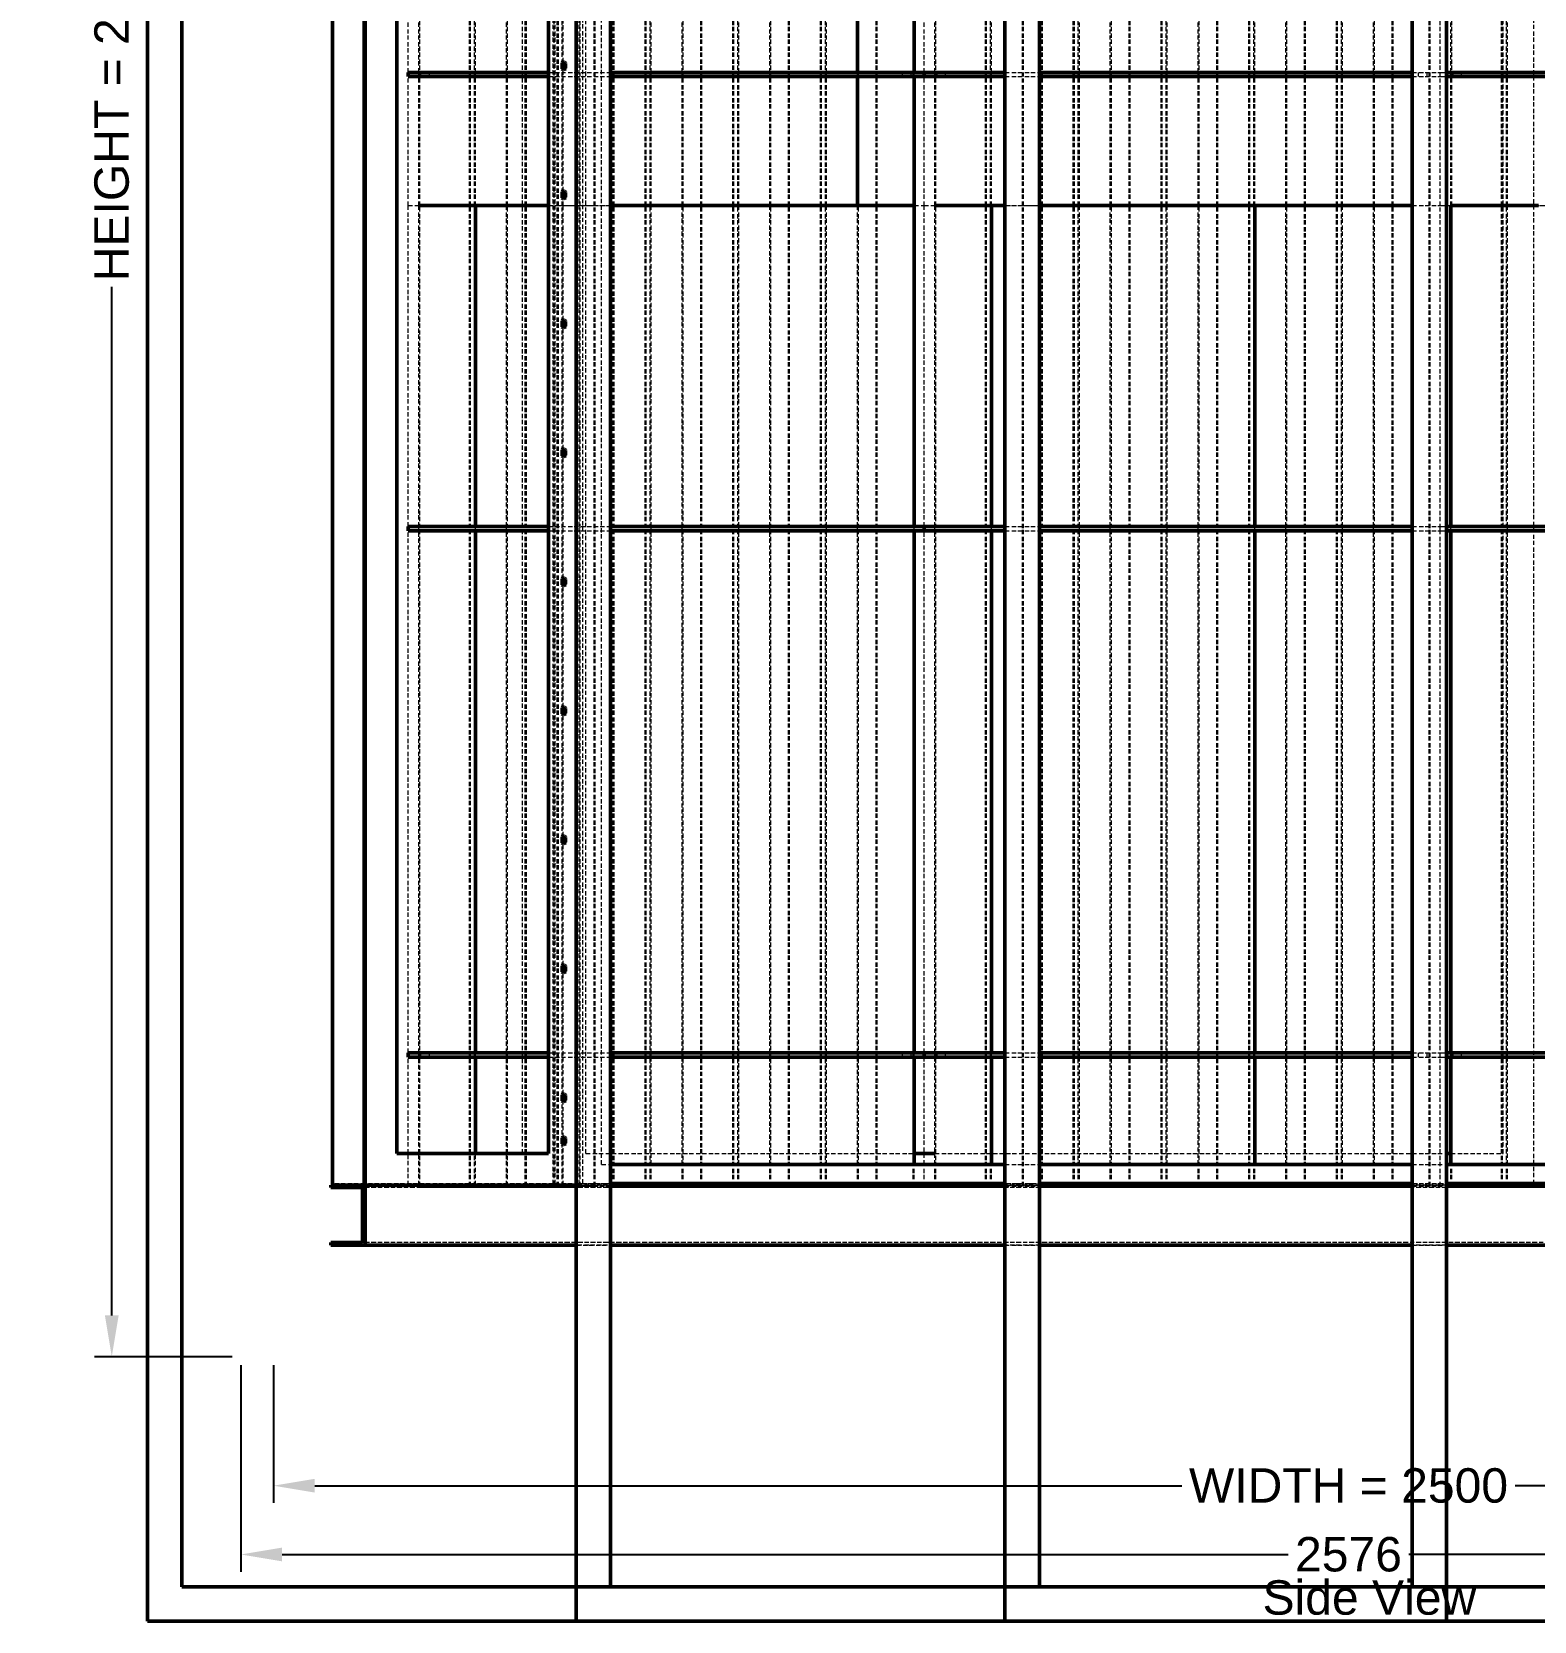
# Model space of a CAD drawing. Header units: millimetres. Extents: x 909 to 14018, y 345 to 10097.
# Drawn here: x 909 to 2656, y 6581 to 8430 of the extents above; entities that cross this region are included whole.
import ezdxf

# ---------------------------------------------------------------- set-up
doc = ezdxf.new("R2010")
doc.units = ezdxf.units.MM
doc.linetypes.add('Hidden', pattern=[15, 5, -3, 5, -2])
for name, color, linetype, lineweight in [('Default', 7, 'Continuous', 50), ('Edges', 7, 'Hidden', 15), ('HiddenEdges', 2, 'Hidden', 15), ('HiddenSilhouettes', 2, 'Hidden', 15), ('HiddenWires', 7, 'Hidden', 15), ('Silhouettes', 7, 'Continuous', 50), ('Wires', 7, 'Hidden', 15)]:
    doc.layers.add(name, color=color, linetype=linetype, lineweight=lineweight)
doc.layers.add('Dimension', color=7, linetype='Continuous', lineweight=50, true_color=0x6495ed)
doc.styles.add('Default', font='arial.ttf')
doc.dimstyles.get("Standard").update_dxf_attribs({"dimtxt": 0.18, "dimasz": 0.18, "dimexe": 0.18, "dimexo": 0.0625, "dimgap": 0.09, "dimtad": 0, "dimtih": 1, "dimtoh": 1, "dimdec": 4, "dimzin": 0, "dimdsep": 46, "dimtxsty": 'Standard', "dimcen": 0.09, "dimadec": 0, "dimazin": 0, "dimtfac": 1, "dimtdec": 4, "dimtofl": 0, "dimtmove": 0, "dimatfit": 3, "dimfxl": 1, "dimtolj": 1, "dimtzin": 0, "dimarcsym": 0})

# ---------------------------------------------------------------- blocks, each defined once
blk = doc.blocks.new('Left')
at = {"layer": 'Edges'}
for points in [[(-1081, 43.4, 0), (-1081, 650.4, 0)], [(-1015, 43.4, 0), (-1015, 650.4, 0)], [(-979, 43.4, 0), (-979, 650.4, 0)], [(-811, 43.4, 0), (-811, 650.4, 0)], [(-775, 43.4, 0), (-775, 650.4, 0)], [(-709, 43.4, 0), (-709, 650.4, 0)], [(-673, 43.4, 0), (-673, 650.4, 0)], [(-607, 43.4, 0), (-607, 650.4, 0)], [(-481, 43.4, 0), (-481, 650.4, 0)], [(-415, 43.4, 0), (-415, 650.4, 0)], [(-313, 43.4, 0), (-313, 650.4, 0)], [(-277, 43.4, 0), (-277, 650.4, 0)], [(-211, 43.4, 0), (-211, 650.4, 0)], [(-175, 43.4, 0), (-175, 650.4, 0)], [(-109, 43.4, 0), (-109, 650.4, 0)], [(-73, 43.4, 0), (-73, 650.4, 0)], [(-7, 43.4, 0), (-7, 650.4, 0)], [(29, 43.4, 0), (29, 650.4, 0)], [(119, 43.4, 0), (119, 650.4, 0)], [(185, 43.4, 0), (185, 650.4, 0)], [(-1081, -111.6, 0), (-1081, 38.4, 0)], [(-1015, -111.6, 0), (-1015, 38.4, 0)], [(-979, -111.6, 0), (-979, 38.4, 0)], [(-913, 46.5, 0), (-913, 55.3, 0)], [(-811, -111.6, 0), (-811, 38.4, 0)], [(-775, -111.6, 0), (-775, 38.4, 0)], [(-709, -111.6, 0), (-709, 38.4, 0)], [(-673, -111.6, 0), (-673, 38.4, 0)], [(-607, -111.6, 0), (-607, 38.4, 0)], [(-481, -111.6, 0), (-481, 38.4, 0)], [(-415, -111.6, 0), (-415, 38.4, 0)], [(-313, -111.6, 0), (-313, 38.4, 0)], [(-277, -111.6, 0), (-277, 38.4, 0)], [(-211, -111.6, 0), (-211, 38.4, 0)], [(-175, -111.6, 0), (-175, 38.4, 0)], [(-109, -111.6, 0), (-109, 38.4, 0)], [(-73, -111.6, 0), (-73, 38.4, 0)], [(-7, -111.6, 0), (-7, 38.4, 0)], [(29, -111.6, 0), (29, 38.4, 0)], [(119, -111.6, 0), (119, 38.4, 0)], [(185, -111.6, 0), (185, 38.4, 0)], [(-913, -103.5, 0), (-913, -94.7, 0)], [(-1081, -484.6, 0), (-1081, -111.6, 0)], [(-979, -484.6, 0), (-979, -111.6, 0)], [(-811, -484.6, 0), (-811, -111.6, 0)], [(-775, -484.6, 0), (-775, -111.6, 0)], [(-709, -484.6, 0), (-709, -111.6, 0)], [(-673, -484.6, 0), (-673, -111.6, 0)], [(-607, -484.6, 0), (-607, -111.6, 0)], [(-571, -484.6, 0), (-571, -111.6, 0)], [(-481, -484.6, 0), (-481, -111.6, 0)], [(-313, -484.6, 0), (-313, -111.6, 0)], [(-277, -484.6, 0), (-277, -111.6, 0)], [(-211, -484.6, 0), (-211, -111.6, 0)], [(-175, -484.6, 0), (-175, -111.6, 0)], [(-73, -484.6, 0), (-73, -111.6, 0)], [(-7, -484.6, 0), (-7, -111.6, 0)], [(29, -484.6, 0), (29, -111.6, 0)], [(185, -484.6, 0), (185, -111.6, 0)], [(-1081, -1096.6, 0), (-1081, -489.6, 0)], [(-979, -1096.6, 0), (-979, -489.6, 0)], [(-811, -1096.6, 0), (-811, -489.6, 0)], [(-775, -1096.6, 0), (-775, -489.6, 0)], [(-709, -1096.6, 0), (-709, -489.6, 0)], [(-673, -1096.6, 0), (-673, -489.6, 0)], [(-607, -1096.6, 0), (-607, -489.6, 0)], [(-571, -1096.6, 0), (-571, -489.6, 0)], [(-481, -1096.6, 0), (-481, -489.6, 0)], [(-313, -1096.6, 0), (-313, -489.6, 0)], [(-277, -1096.6, 0), (-277, -489.6, 0)], [(-211, -1096.6, 0), (-211, -489.6, 0)], [(-175, -1096.6, 0), (-175, -489.6, 0)], [(-73, -1096.6, 0), (-73, -489.6, 0)], [(-7, -1096.6, 0), (-7, -489.6, 0)], [(29, -1096.6, 0), (29, -489.6, 0)], [(185, -1096.6, 0), (185, -489.6, 0)], [(-1081, -1213.6, 0), (-1081, -1101.6, 0)], [(-979, -1213.6, 0), (-979, -1101.6, 0)], [(-811, -1226.6, 0), (-811, -1101.6, 0)], [(-775, -1226.6, 0), (-775, -1101.6, 0)], [(-709, -1226.6, 0), (-709, -1101.6, 0)], [(-673, -1226.6, 0), (-673, -1101.6, 0)], [(-607, -1226.6, 0), (-607, -1101.6, 0)], [(-571, -1226.6, 0), (-571, -1101.6, 0)], [(-481, -1226.6, 0), (-481, -1101.6, 0)], [(-313, -1226.6, 0), (-313, -1101.6, 0)], [(-277, -1226.6, 0), (-277, -1101.6, 0)], [(-211, -1226.6, 0), (-211, -1101.6, 0)], [(-175, -1226.6, 0), (-175, -1101.6, 0)], [(-73, -1226.6, 0), (-73, -1101.6, 0)], [(-7, -1226.6, 0), (-7, -1101.6, 0)], [(29, -1226.6, 0), (29, -1101.6, 0)], [(185, -1226.6, 0), (185, -1101.6, 0)], [(-1081, -1251.6, 0), (-1081, -1250.4, 0)], [(-979, -1251.6, 0), (-979, -1250.4, 0)]]:
    blk.add_polyline3d(points, dxfattribs=at)
at = {"layer": 'HiddenEdges'}
for points in [[(-1180.3, -1249.2, 0), (-1180.3, 1138.4, 0)], [(-1142.3, -1249.2, 0), (-1142.3, 1138.4, 0)], [(-924.7, -1249.2, 0), (-924.7, 1138.4, 0)], [(-922.3, -1249.2, 0), (-922.3, 1138.4, 0)], [(215.3, -1249.2, 0), (215.3, 1138.4, 0)], [(-1022, -111.6, 0), (-1022, 1028.4, 0)], [(-1020.8, -111.6, 0), (-1020.8, 1028.4, 0)], [(-957.2, -111.6, 0), (-957.2, 1028.4, 0)], [(-956, -111.6, 0), (-956, 1028.4, 0)], [(-920, -111.6, 0), (-920, 1028.4, 0)], [(-918.8, -111.6, 0), (-918.8, 1028.4, 0)], [(-877, -111.6, 0), (-877, 1028.4, 0)], [(-855.2, -111.6, 0), (-855.2, 1028.4, 0)], [(-854, -111.6, 0), (-854, 1028.4, 0)], [(-818, -111.6, 0), (-818, 1028.4, 0)], [(-753.2, -111.6, 0), (-753.2, 1028.4, 0)], [(-752, -111.6, 0), (-752, 1028.4, 0)], [(-716, -111.6, 0), (-716, 1028.4, 0)], [(-714.8, -111.6, 0), (-714.8, 1028.4, 0)], [(-651.2, -111.6, 0), (-651.2, 1028.4, 0)], [(-608.2, -111.6, 0), (-608.2, 1028.4, 0)], [(-549.2, -111.6, 0), (-549.2, 1028.4, 0)], [(-548, -111.6, 0), (-548, 1028.4, 0)], [(-422, -111.6, 0), (-422, 1028.4, 0)], [(-420.8, -111.6, 0), (-420.8, 1028.4, 0)], [(-416.2, -111.6, 0), (-416.2, 1028.4, 0)], [(-357.2, -111.6, 0), (-357.2, 1028.4, 0)], [(-356, -111.6, 0), (-356, 1028.4, 0)], [(-320, -111.6, 0), (-320, 1028.4, 0)], [(-318.8, -111.6, 0), (-318.8, 1028.4, 0)], [(-314.2, -111.6, 0), (-314.2, 1028.4, 0)], [(-275.8, -111.6, 0), (-275.8, 1028.4, 0)], [(-255.2, -111.6, 0), (-255.2, 1028.4, 0)], [(-218, -111.6, 0), (-218, 1028.4, 0)], [(-153.2, -111.6, 0), (-153.2, 1028.4, 0)], [(-152, -111.6, 0), (-152, 1028.4, 0)], [(-116, -111.6, 0), (-116, 1028.4, 0)], [(-114.8, -111.6, 0), (-114.8, 1028.4, 0)], [(-71.8, -111.6, 0), (-71.8, 1028.4, 0)], [(-51.2, -111.6, 0), (-51.2, 1028.4, 0)], [(-14, -111.6, 0), (-14, 1028.4, 0)], [(-12.8, -111.6, 0), (-12.8, 1028.4, 0)], [(50.8, -111.6, 0), (50.8, 1028.4, 0)], [(52, -111.6, 0), (52, 1028.4, 0)], [(95, -111.6, 0), (95, 1028.4, 0)], [(178, -111.6, 0), (178, 1028.4, 0)], [(179.2, -111.6, 0), (179.2, 1028.4, 0)], [(-1142.3, -1249.2, 0), (-1142.3, 748.4, 0)], [(-894.7, -1249.2, 0), (-894.7, 748.4, 0)], [(-913, 55.3, 0), (-913, 196.5, 0)], [(-1081, 38.4, 0), (-1081, 43.4, 0)], [(-1015, 38.4, 0), (-1015, 43.4, 0)], [(-979, 38.4, 0), (-979, 43.4, 0)], [(-913, -94.7, 0), (-913, 46.5, 0)], [(-811, 38.4, 0), (-811, 43.4, 0)], [(-775, 38.4, 0), (-775, 43.4, 0)], [(-709, 38.4, 0), (-709, 43.4, 0)], [(-673, 38.4, 0), (-673, 43.4, 0)], [(-607, 38.4, 0), (-607, 43.4, 0)], [(-481, 38.4, 0), (-481, 43.4, 0)], [(-415, 38.4, 0), (-415, 43.4, 0)], [(-313, 38.4, 0), (-313, 43.4, 0)], [(-277, 38.4, 0), (-277, 43.4, 0)], [(-211, 38.4, 0), (-211, 43.4, 0)], [(-175, 38.4, 0), (-175, 43.4, 0)], [(-109, 38.4, 0), (-109, 43.4, 0)], [(-73, 38.4, 0), (-73, 43.4, 0)], [(-7, 38.4, 0), (-7, 43.4, 0)], [(29, 38.4, 0), (29, 43.4, 0)], [(119, 38.4, 0), (119, 43.4, 0)], [(185, 38.4, 0), (185, 43.4, 0)], [(-913, -111.6, 0), (-913, -103.5, 0)], [(-1022, -1251.6, 0), (-1022, -111.6, 0)], [(-1020.8, -1251.6, 0), (-1020.8, -111.6, 0)], [(-977.8, -1251.6, 0), (-977.8, -111.6, 0)], [(-956, -1251.6, 0), (-956, -111.6, 0)], [(-918.8, -1251.6, 0), (-918.8, -111.6, 0)], [(-877, -1251.6, 0), (-877, -111.6, 0)], [(-875.8, -1251.6, 0), (-875.8, -111.6, 0)], [(-855.2, -1251.6, 0), (-855.2, -111.6, 0)], [(-854, -1251.6, 0), (-854, -111.6, 0)], [(-816.8, -1251.6, 0), (-816.8, -111.6, 0)], [(-812.2, -1251.6, 0), (-812.2, -111.6, 0)], [(-752, -1251.6, 0), (-752, -111.6, 0)], [(-714.8, -1251.6, 0), (-714.8, -111.6, 0)], [(-671.8, -1251.6, 0), (-671.8, -111.6, 0)], [(-651.2, -1251.6, 0), (-651.2, -111.6, 0)], [(-614, -1251.6, 0), (-614, -111.6, 0)], [(-608.2, -1251.6, 0), (-608.2, -111.6, 0)], [(-549.2, -1251.6, 0), (-549.2, -111.6, 0)], [(-548, -1251.6, 0), (-548, -111.6, 0)], [(-422, -1251.6, 0), (-422, -111.6, 0)], [(-420.8, -1251.6, 0), (-420.8, -111.6, 0)], [(-416.2, -1251.6, 0), (-416.2, -111.6, 0)], [(-377.8, -1251.6, 0), (-377.8, -111.6, 0)], [(-357.2, -1251.6, 0), (-357.2, -111.6, 0)], [(-356, -1251.6, 0), (-356, -111.6, 0)], [(-320, -1251.6, 0), (-320, -111.6, 0)], [(-318.8, -1251.6, 0), (-318.8, -111.6, 0)], [(-255.2, -1251.6, 0), (-255.2, -111.6, 0)], [(-218, -1251.6, 0), (-218, -111.6, 0)], [(-152, -1251.6, 0), (-152, -111.6, 0)], [(-114.8, -1251.6, 0), (-114.8, -111.6, 0)], [(-51.2, -1251.6, 0), (-51.2, -111.6, 0)], [(-50, -1251.6, 0), (-50, -111.6, 0)], [(52, -1251.6, 0), (52, -111.6, 0)], [(95, -1251.6, 0), (95, -111.6, 0)], [(178, -1251.6, 0), (178, -111.6, 0)], [(179.2, -1251.6, 0), (179.2, -111.6, 0)], [(183.8, -1251.6, 0), (183.8, -111.6, 0)], [(-1081, -489.6, 0), (-1081, -484.6, 0)], [(-979, -489.6, 0), (-979, -484.6, 0)], [(-811, -489.6, 0), (-811, -484.6, 0)], [(-775, -489.6, 0), (-775, -484.6, 0)], [(-709, -489.6, 0), (-709, -484.6, 0)], [(-673, -489.6, 0), (-673, -484.6, 0)], [(-607, -489.6, 0), (-607, -484.6, 0)], [(-571, -489.6, 0), (-571, -484.6, 0)], [(-481, -489.6, 0), (-481, -484.6, 0)], [(-313, -489.6, 0), (-313, -484.6, 0)], [(-277, -489.6, 0), (-277, -484.6, 0)], [(-211, -489.6, 0), (-211, -484.6, 0)], [(-175, -489.6, 0), (-175, -484.6, 0)], [(-73, -489.6, 0), (-73, -484.6, 0)], [(-7, -489.6, 0), (-7, -484.6, 0)], [(29, -489.6, 0), (29, -484.6, 0)], [(185, -489.6, 0), (185, -484.6, 0)], [(-1081, -1101.6, 0), (-1081, -1096.6, 0)], [(-979, -1101.6, 0), (-979, -1096.6, 0)], [(-811, -1101.6, 0), (-811, -1096.6, 0)], [(-775, -1101.6, 0), (-775, -1096.6, 0)], [(-709, -1101.6, 0), (-709, -1096.6, 0)], [(-673, -1101.6, 0), (-673, -1096.6, 0)], [(-607, -1101.6, 0), (-607, -1096.6, 0)], [(-571, -1101.6, 0), (-571, -1096.6, 0)], [(-481, -1101.6, 0), (-481, -1096.6, 0)], [(-313, -1101.6, 0), (-313, -1096.6, 0)], [(-277, -1101.6, 0), (-277, -1096.6, 0)], [(-211, -1101.6, 0), (-211, -1096.6, 0)], [(-175, -1101.6, 0), (-175, -1096.6, 0)], [(-73, -1101.6, 0), (-73, -1096.6, 0)], [(-7, -1101.6, 0), (-7, -1096.6, 0)], [(29, -1101.6, 0), (29, -1096.6, 0)], [(185, -1101.6, 0), (185, -1096.6, 0)], [(-1081, -1250.4, 0), (-1081, -1213.6, 0)], [(-979, -1250.4, 0), (-979, -1213.6, 0)], [(-1180.3, -1235.4, 0), (-1181.5, -1235.4, 0)], [(-811, -1251.6, 0), (-811, -1226.6, 0)], [(-775, -1251.6, 0), (-775, -1226.6, 0)], [(-709, -1251.6, 0), (-709, -1226.6, 0)], [(-673, -1251.6, 0), (-673, -1226.6, 0)], [(-607, -1251.6, 0), (-607, -1226.6, 0)], [(-571, -1251.6, 0), (-571, -1226.6, 0)], [(-481, -1251.6, 0), (-481, -1226.6, 0)], [(-313, -1251.6, 0), (-313, -1226.6, 0)], [(-277, -1251.6, 0), (-277, -1226.6, 0)], [(-211, -1251.6, 0), (-211, -1226.6, 0)], [(-175, -1251.6, 0), (-175, -1226.6, 0)], [(-73, -1251.6, 0), (-73, -1226.6, 0)], [(-7, -1251.6, 0), (-7, -1226.6, 0)], [(29, -1251.6, 0), (29, -1226.6, 0)], [(185, -1251.6, 0), (185, -1226.6, 0)], [(1396.5, -1250.4, 0), (-1183.5, -1250.4, 0)], [(1396.5, -1253.4, 0), (-1183.5, -1253.4, 0)], [(-1143.5, -1249.2, 0), (-1180.3, -1249.2, 0)], [(1359.5, -1253.4, 0), (-1146.5, -1253.4, 0)], [(-894.7, -1249.2, 0), (-1142.3, -1249.2, 0)], [(215.3, -1249.2, 0), (-922.3, -1249.2, 0)], [(1396.5, -1317.4, 0), (-1183.5, -1317.4, 0)], [(1396.5, -1320.4, 0), (-1183.5, -1320.4, 0)], [(1359.5, -1317.4, 0), (-1146.5, -1317.4, 0)]]:
    blk.add_polyline3d(points, dxfattribs=at)
at = {"layer": 'HiddenSilhouettes'}
for points in [[(-886.7, -1213.6, 0), (-886.7, 1102.8, 0)], [(-1079.8, -111.6, 0), (-1079.8, 1028.4, 0)], [(-1016.2, -111.6, 0), (-1016.2, 1028.4, 0)], [(-977.8, -111.6, 0), (-977.8, 1028.4, 0)], [(-960.3, -1213.6, 0), (-960.3, 1028.4, 0)], [(-923.5, -1250.4, 0), (-923.5, 1028.4, 0)], [(-914.2, -111.6, 0), (-914.2, 1028.4, 0)], [(-875.8, -111.6, 0), (-875.8, 1028.4, 0)], [(-816.8, -111.6, 0), (-816.8, 1028.4, 0)], [(-812.2, -111.6, 0), (-812.2, 1028.4, 0)], [(-773.8, -111.6, 0), (-773.8, 1028.4, 0)], [(-710.2, -111.6, 0), (-710.2, 1028.4, 0)], [(-671.8, -111.6, 0), (-671.8, 1028.4, 0)], [(-650, -111.6, 0), (-650, 1028.4, 0)], [(-614, -111.6, 0), (-614, 1028.4, 0)], [(-612.8, -111.6, 0), (-612.8, 1028.4, 0)], [(-569.8, -111.6, 0), (-569.8, 1028.4, 0)], [(-506.2, -111.6, 0), (-506.2, 1028.4, 0)], [(-479.8, -111.6, 0), (-479.8, 1028.4, 0)], [(-379, -111.6, 0), (-379, 1028.4, 0)], [(-377.8, -111.6, 0), (-377.8, 1028.4, 0)], [(-254, -111.6, 0), (-254, 1028.4, 0)], [(-216.8, -111.6, 0), (-216.8, 1028.4, 0)], [(-212.2, -111.6, 0), (-212.2, 1028.4, 0)], [(-173.8, -111.6, 0), (-173.8, 1028.4, 0)], [(-110.2, -111.6, 0), (-110.2, 1028.4, 0)], [(-50, -111.6, 0), (-50, 1028.4, 0)], [(-8.2, -111.6, 0), (-8.2, 1028.4, 0)], [(30.2, -111.6, 0), (30.2, 1028.4, 0)], [(93.8, -111.6, 0), (93.8, 1028.4, 0)], [(120.2, -111.6, 0), (120.2, 1028.4, 0)], [(179.7, -1213.6, 0), (179.7, 1028.4, 0)], [(183.8, -111.6, 0), (183.8, 1028.4, 0)], [(-893.5, -1251.6, 0), (-893.5, 748.4, 0)], [(-890.5, -1248.6, 0), (-890.5, 745.4, 0)], [(-868.5, -1226.6, 0), (-868.5, 723.4, 0)], [(-1078.5, 38.4, 0), (-1078.5, 43.4, 0)], [(-1068.5, 38.4, 0), (-1068.5, 43.4, 0)], [(-930.3, 43.4, 0), (-858, 43.4, 0)], [(-930.3, 38.4, 0), (-858, 38.4, 0)], [(-571, 38.4, 0), (-571, 43.4, 0)], [(-518.5, 38.4, 0), (-518.5, 43.4, 0)], [(-508.5, 38.4, 0), (-508.5, 43.4, 0)], [(-505, 38.4, 0), (-505, 43.4, 0)], [(-478.5, 38.4, 0), (-478.5, 43.4, 0)], [(-468.5, 38.4, 0), (-468.5, 43.4, 0)], [(-399.5, 43.4, 0), (-359.5, 43.4, 0)], [(-399.5, 38.4, 0), (-359.5, 38.4, 0)], [(74, 43.4, 0), (106.5, 43.4, 0)], [(74, 38.4, 0), (106.5, 38.4, 0)], [(81.5, 38.4, 0), (81.5, 43.4, 0)], [(91.5, 38.4, 0), (91.5, 43.4, 0)], [(106.5, 43.4, 0), (114, 43.4, 0)], [(106.5, 38.4, 0), (106.5, 43.4, 0)], [(106.5, 38.4, 0), (114, 38.4, 0)], [(121.5, 38.4, 0), (121.5, 43.4, 0)], [(131.5, 38.4, 0), (131.5, 43.4, 0)], [(-1079.8, -1251.6, 0), (-1079.8, -111.6, 0)], [(-1022, -111.6, 0), (-960.1, -111.6, 0)], [(-1020.8, -111.6, 0), (-1015, -111.6, 0)], [(-1016.2, -1251.6, 0), (-1016.2, -111.6, 0)], [(-979, -111.6, 0), (-960.1, -111.6, 0)], [(-957.2, -1251.6, 0), (-957.2, -111.6, 0)], [(-930.3, -111.6, 0), (-913, -111.6, 0)], [(-920, -1251.6, 0), (-920, -111.6, 0)], [(-920, -111.6, 0), (-872.8, -111.6, 0)], [(-918.8, -111.6, 0), (-872.8, -111.6, 0)], [(-914.2, -1251.6, 0), (-914.2, -111.6, 0)], [(-913, -244.7, 0), (-913, -111.6, 0)], [(-877, -111.6, 0), (-858, -111.6, 0)], [(-818, -1251.6, 0), (-818, -111.6, 0)], [(-818, -111.6, 0), (-752, -111.6, 0)], [(-816.8, -111.6, 0), (-811, -111.6, 0)], [(-775, -111.6, 0), (-753.2, -111.6, 0)], [(-773.8, -1251.6, 0), (-773.8, -111.6, 0)], [(-753.2, -1251.6, 0), (-753.2, -111.6, 0)], [(-716, -1251.6, 0), (-716, -111.6, 0)], [(-716, -111.6, 0), (-650, -111.6, 0)], [(-714.8, -111.6, 0), (-709, -111.6, 0)], [(-710.2, -1251.6, 0), (-710.2, -111.6, 0)], [(-673, -111.6, 0), (-651.2, -111.6, 0)], [(-650, -1251.6, 0), (-650, -111.6, 0)], [(-612.8, -1251.6, 0), (-612.8, -111.6, 0)], [(-611, -111.6, 0), (-607, -111.6, 0)], [(-611, -111.6, 0), (-548, -111.6, 0)], [(-571, -111.6, 0), (-549.2, -111.6, 0)], [(-569.8, -1251.6, 0), (-569.8, -111.6, 0)], [(-506.2, -1251.6, 0), (-506.2, -111.6, 0)], [(-479.8, -1251.6, 0), (-479.8, -111.6, 0)], [(-422, -111.6, 0), (-356, -111.6, 0)], [(-420.8, -111.6, 0), (-415, -111.6, 0)], [(-399.5, -111.6, 0), (-357.2, -111.6, 0)], [(-379, -1251.6, 0), (-379, -111.6, 0)], [(-379, -111.6, 0), (-359.5, -111.6, 0)], [(-320, -111.6, 0), (-261.8, -111.6, 0)], [(-318.8, -111.6, 0), (-313, -111.6, 0)], [(-314.2, -1251.6, 0), (-314.2, -111.6, 0)], [(-277, -111.6, 0), (-261.8, -111.6, 0)], [(-275.8, -1251.6, 0), (-275.8, -111.6, 0)], [(-254, -1251.6, 0), (-254, -111.6, 0)], [(-218, -111.6, 0), (-174.6, -111.6, 0)], [(-216.8, -1251.6, 0), (-216.8, -111.6, 0)], [(-216.8, -111.6, 0), (-211, -111.6, 0)], [(-212.2, -1251.6, 0), (-212.2, -111.6, 0)], [(-175, -111.6, 0), (-174.6, -111.6, 0)], [(-173.8, -1251.6, 0), (-173.8, -111.6, 0)], [(-153.2, -1251.6, 0), (-153.2, -111.6, 0)], [(-116, -1251.6, 0), (-116, -111.6, 0)], [(-116, -111.6, 0), (-50, -111.6, 0)], [(-114.8, -111.6, 0), (-109, -111.6, 0)], [(-110.2, -1251.6, 0), (-110.2, -111.6, 0)], [(-73, -111.6, 0), (-51.2, -111.6, 0)], [(-71.8, -1251.6, 0), (-71.8, -111.6, 0)], [(-14, -1251.6, 0), (-14, -111.6, 0)], [(-14, -111.6, 0), (52, -111.6, 0)], [(-12.8, -1251.6, 0), (-12.8, -111.6, 0)], [(-12.8, -111.6, 0), (-7, -111.6, 0)], [(-8.2, -1251.6, 0), (-8.2, -111.6, 0)], [(29, -111.6, 0), (50.8, -111.6, 0)], [(30.2, -1251.6, 0), (30.2, -111.6, 0)], [(50.8, -1251.6, 0), (50.8, -111.6, 0)], [(74, -111.6, 0), (95, -111.6, 0)], [(93.8, -1251.6, 0), (93.8, -111.6, 0)], [(120.2, -1251.6, 0), (120.2, -111.6, 0)], [(178, -111.6, 0), (244, -111.6, 0)], [(179.2, -111.6, 0), (185, -111.6, 0)], [(-913, -394.7, 0), (-913, -253.5, 0)], [(-913, -544.7, 0), (-913, -403.5, 0)], [(-1015, -489.6, 0), (-1015, -484.6, 0)], [(-930.3, -484.6, 0), (-858, -484.6, 0)], [(-930.3, -489.6, 0), (-858, -489.6, 0)], [(-505, -489.6, 0), (-505, -484.6, 0)], [(-415, -489.6, 0), (-415, -484.6, 0)], [(-399.5, -484.6, 0), (-359.5, -484.6, 0)], [(-399.5, -489.6, 0), (-359.5, -489.6, 0)], [(-109, -489.6, 0), (-109, -484.6, 0)], [(74, -484.6, 0), (106.5, -484.6, 0)], [(74, -489.6, 0), (106.5, -489.6, 0)], [(106.5, -484.6, 0), (114, -484.6, 0)], [(106.5, -489.6, 0), (106.5, -484.6, 0)], [(106.5, -489.6, 0), (114, -489.6, 0)], [(119, -489.6, 0), (119, -484.6, 0)], [(-913, -694.7, 0), (-913, -553.5, 0)], [(-913, -844.7, 0), (-913, -703.5, 0)], [(-913, -994.7, 0), (-913, -853.5, 0)], [(-913, -1144.7, 0), (-913, -1003.5, 0)], [(-1078.5, -1101.6, 0), (-1078.5, -1096.6, 0)], [(-1068.5, -1101.6, 0), (-1068.5, -1096.6, 0)], [(-1015, -1101.6, 0), (-1015, -1096.6, 0)], [(-930.3, -1096.6, 0), (-858, -1096.6, 0)], [(-930.3, -1101.6, 0), (-858, -1101.6, 0)], [(-518.5, -1101.6, 0), (-518.5, -1096.6, 0)], [(-508.5, -1101.6, 0), (-508.5, -1096.6, 0)], [(-505, -1101.6, 0), (-505, -1096.6, 0)], [(-478.5, -1101.6, 0), (-478.5, -1096.6, 0)], [(-468.5, -1101.6, 0), (-468.5, -1096.6, 0)], [(-415, -1101.6, 0), (-415, -1096.6, 0)], [(-399.5, -1096.6, 0), (-359.5, -1096.6, 0)], [(-399.5, -1101.6, 0), (-359.5, -1101.6, 0)], [(-109, -1101.6, 0), (-109, -1096.6, 0)], [(74, -1096.6, 0), (106.5, -1096.6, 0)], [(74, -1101.6, 0), (106.5, -1101.6, 0)], [(81.5, -1101.6, 0), (81.5, -1096.6, 0)], [(91.5, -1101.6, 0), (91.5, -1096.6, 0)], [(106.5, -1096.6, 0), (114, -1096.6, 0)], [(106.5, -1101.6, 0), (106.5, -1096.6, 0)], [(106.5, -1101.6, 0), (114, -1101.6, 0)], [(119, -1101.6, 0), (119, -1096.6, 0)], [(121.5, -1101.6, 0), (121.5, -1096.6, 0)], [(131.5, -1101.6, 0), (131.5, -1096.6, 0)], [(-913, -1194.7, 0), (-913, -1153.5, 0)], [(-1015, -1250.4, 0), (-1015, -1213.6, 0)], [(-913, -1250.4, 0), (-913, -1203.5, 0)], [(-886.7, -1213.6, 0), (-505, -1213.6, 0)], [(-481, -1213.6, 0), (114, -1213.6, 0)], [(119, -1213.6, 0), (179.7, -1213.6, 0)], [(-868.5, -1226.6, 0), (-858, -1226.6, 0)], [(-505, -1251.6, 0), (-505, -1226.6, 0)], [(-415, -1251.6, 0), (-415, -1226.6, 0)], [(-399.5, -1226.6, 0), (-359.5, -1226.6, 0)], [(-109, -1251.6, 0), (-109, -1226.6, 0)], [(74, -1226.6, 0), (114, -1226.6, 0)], [(119, -1251.6, 0), (119, -1226.6, 0)], [(-1022, -1251.6, 0), (-960.1, -1251.6, 0)], [(-1020.8, -1251.6, 0), (-1015, -1251.6, 0)], [(-979, -1251.6, 0), (-960.1, -1251.6, 0)], [(-960.1, -1250.4, 0), (1134.7, -1250.4, 0)], [(-920, -1251.6, 0), (-872.8, -1251.6, 0)], [(-918.8, -1251.6, 0), (-913, -1251.6, 0)], [(-898, -1250.4, 0), (-893.5, -1250.4, 0)], [(-898, -1251.6, 0), (-872.8, -1251.6, 0)], [(-893.5, -1251.6, 0), (-858, -1251.6, 0)], [(-890.5, -1248.6, 0), (-858, -1248.6, 0)], [(-399.5, -1248.6, 0), (-359.5, -1248.6, 0)], [(-399.5, -1251.6, 0), (-359.5, -1251.6, 0)], [(74, -1248.6, 0), (114, -1248.6, 0)], [(74, -1251.6, 0), (114, -1251.6, 0)], [(-898, -1320.4, 0), (-858, -1320.4, 0)], [(-399.5, -1320.4, 0), (-359.5, -1320.4, 0)], [(74, -1320.4, 0), (114, -1320.4, 0)]]:
    blk.add_polyline3d(points, dxfattribs=at)
at = {"layer": 'HiddenWires'}
for points in [[(106.5, -111.6, 0), (106.5, 1028.4, 0)], [(-1093.5, 38.4, 0), (-1093.5, 43.4, 0)], [(-493.5, 38.4, 0), (-493.5, 43.4, 0)], [(-1081, -111.6, 0), (-505, -111.6, 0)], [(-481, -111.6, 0), (106.5, -111.6, 0)], [(106.5, -1251.6, 0), (106.5, -111.6, 0)], [(106.5, -111.6, 0), (114, -111.6, 0)], [(119, -111.6, 0), (695, -111.6, 0)], [(-1093.5, -489.6, 0), (-1093.5, -484.6, 0)], [(-493.5, -489.6, 0), (-493.5, -484.6, 0)], [(-1093.5, -1101.6, 0), (-1093.5, -1096.6, 0)], [(-493.5, -1101.6, 0), (-493.5, -1096.6, 0)], [(-1093.5, -1250.4, 0), (-1093.5, -1213.6, 0)], [(-493.5, -1251.6, 0), (-493.5, -1226.6, 0)], [(-1081, -1251.6, 0), (-872.8, -1251.6, 0)]]:
    blk.add_polyline3d(points, dxfattribs=at)
at = {"layer": 'Silhouettes'}
for points in [[(-914.2, 47.4), (-913.5, 46.7)], [(-913.5, 55.1), (-912.5, 55.4)], [(-912.5, 46.4), (-911.5, 46.7)], [(-911.5, 46.7), (-910.8, 47.4)], [(-910.8, 54.4), (-910.5, 53.4)], [(-910.8, 47.4), (-910.5, 48.4)], [(-914.5, -101.6), (-914.5, -96.6)], [(-914.5, -101.6), (-914.2, -102.6)], [(-914.2, -95.6), (-913.5, -94.9)], [(-913.5, -94.9), (-912.5, -94.6)], [(-913.5, -103.3), (-912.5, -103.6)], [(-911.5, -103.3), (-910.8, -102.6)], [(-910.8, -95.6), (-910.5, -96.6)], [(-910.5, -101.6), (-910.5, -96.6)], [(-914.5, -246.6), (-914.2, -245.6)], [(-914.5, -251.6), (-914.5, -246.6)], [(-914.5, -251.6), (-914.2, -252.6)], [(-914.2, -245.6), (-913.5, -244.9)], [(-914.2, -252.6), (-913.5, -253.3)], [(-913.5, -253.3), (-912.5, -253.6)], [(-912.5, -244.6), (-911.5, -244.9)], [(-912.5, -253.6), (-911.5, -253.3)], [(-911.5, -244.9), (-910.8, -245.6)], [(-911.5, -253.3), (-910.8, -252.6)], [(-910.5, -251.6), (-910.5, -246.6)], [(-914.5, -396.6), (-914.2, -395.6)], [(-914.5, -401.6), (-914.5, -396.6)], [(-914.2, -395.6), (-913.5, -394.9)], [(-912.5, -394.6), (-911.5, -394.9)], [(-912.5, -403.6), (-911.5, -403.3)], [(-911.5, -403.3), (-910.8, -402.6)], [(-910.8, -395.6), (-910.5, -396.6)], [(-910.8, -402.6), (-910.5, -401.6)], [(-910.5, -401.6), (-910.5, -396.6)], [(-914.5, -551.6), (-914.5, -546.6)], [(-914.5, -551.6), (-914.2, -552.6)], [(-914.2, -545.6), (-913.5, -544.9)], [(-913.5, -544.9), (-912.5, -544.6)], [(-913.5, -553.3), (-912.5, -553.6)], [(-910.8, -545.6), (-910.5, -546.6)], [(-910.5, -551.6), (-910.5, -546.6)], [(-914.5, -701.6), (-914.5, -696.6)], [(-914.5, -701.6), (-914.2, -702.6)], [(-914.2, -695.6), (-913.5, -694.9)], [(-912.5, -694.6), (-911.5, -694.9)], [(-910.8, -695.6), (-910.5, -696.6)], [(-910.5, -701.6), (-910.5, -696.6)], [(-912.5, -703.6), (-911.5, -703.3)], [(-911.5, -703.3), (-910.8, -702.6)], [(-914.5, -851.6), (-914.5, -846.6)], [(-914.2, -845.6), (-913.5, -844.9)], [(-910.8, -845.6), (-910.5, -846.6)], [(-910.5, -851.6), (-910.5, -846.6)], [(-914.5, -851.6), (-914.2, -852.6)], [(-914.2, -852.6), (-913.5, -853.3)], [(-912.5, -853.6), (-911.5, -853.3)], [(-914.5, -1001.6), (-914.5, -996.6)], [(-914.2, -995.6), (-913.5, -994.9)], [(-911.5, -994.9), (-910.8, -995.6)], [(-910.8, -995.6), (-910.5, -996.6)], [(-910.5, -1001.6), (-910.5, -996.6)], [(-914.5, -1001.6), (-914.2, -1002.6)], [(-912.5, -1003.6), (-911.5, -1003.3)], [(-911.5, -1003.3), (-910.8, -1002.6)], [(-914.2, -1145.6), (-913.5, -1144.9)], [(-913.5, -1144.9), (-912.5, -1144.6)], [(-912.5, -1144.6), (-911.5, -1144.9)], [(-910.8, -1145.6), (-910.5, -1146.6)], [(-914.5, -1151.6), (-914.5, -1146.6)], [(-914.5, -1151.6), (-914.2, -1152.6)], [(-913.5, -1153.3), (-912.5, -1153.6)], [(-912.5, -1153.6), (-911.5, -1153.3)], [(-910.5, -1151.6), (-910.5, -1146.6)], [(-914.5, -1201.6), (-914.5, -1196.6)], [(-914.2, -1195.6), (-913.5, -1194.9)], [(-913.5, -1194.9), (-912.5, -1194.6)], [(-912.5, -1194.6), (-911.5, -1194.9)], [(-911.5, -1194.9), (-910.8, -1195.6)], [(-910.8, -1195.6), (-910.5, -1196.6)], [(-910.5, -1201.6), (-910.5, -1196.6)], [(-914.5, -1201.6), (-914.2, -1202.6)], [(-913.5, -1203.3), (-912.5, -1203.6)], [(-911.5, -1203.3), (-910.8, -1202.6)]]:
    blk.add_lwpolyline(points, dxfattribs=at)
for points in [[(-1396.5, -1757.6, 0), (-1396.5, 1248.4, 0)], [(-898, -1757.6, 0), (-898, 1248.4, 0)], [(-399.5, -1757.6, 0), (-399.5, 1248.4, 0)], [(114, -1757.6, 0), (114, 1248.4, 0)], [(-1356.5, -1717.6, 0), (-1356.5, 1208.4, 0)], [(-858, -1717.6, 0), (-858, 1208.4, 0)], [(-359.5, -1717.6, 0), (-359.5, 1208.4, 0)], [(74, -1717.6, 0), (74, 1208.4, 0)], [(-1181.5, -1250.4, 0), (-1181.5, 1139.6, 0)], [(-1144.7, -1251.6, 0), (-1144.7, 1138.4, 0)], [(-1143.5, -1208.4, 0), (-1143.5, 1139.6, 0)], [(-1106.7, -1213.6, 0), (-1106.7, 712.8, 0)], [(-930.3, -1213.6, 0), (-930.3, 712.8, 0)], [(-571, 43.4, 0), (-571, 650.4, 0)], [(-505, 43.4, 0), (-505, 650.4, 0)], [(-1093.5, 43.4, 0), (-930.3, 43.4, 0)], [(-1093.5, 38.4, 0), (-1093.5, 43.4, 0)], [(-1093.5, 38.4, 0), (-930.3, 38.4, 0)], [(-914.5, 53.4, 0), (-914.2, 54.4, 0)], [(-914.5, 48.4, 0), (-914.5, 53.4, 0)], [(-914.5, 48.4, 0), (-914.2, 47.4, 0)], [(-914.2, 54.4, 0), (-913.5, 55.1, 0)], [(-913.5, 46.7, 0), (-912.5, 46.4, 0)], [(-912.5, 55.4, 0), (-911.5, 55.1, 0)], [(-911.5, 55.1, 0), (-910.8, 54.4, 0)], [(-910.5, 48.4, 0), (-910.5, 53.4, 0)], [(-858, 43.4, 0), (-493.5, 43.4, 0)], [(-858, 38.4, 0), (-493.5, 38.4, 0)], [(-571, -111.6, 0), (-571, 38.4, 0)], [(-505, -111.6, 0), (-505, 38.4, 0)], [(-493.5, 43.4, 0), (-399.5, 43.4, 0)], [(-493.5, 38.4, 0), (-493.5, 43.4, 0)], [(-493.5, 38.4, 0), (-399.5, 38.4, 0)], [(-359.5, 43.4, 0), (74, 43.4, 0)], [(-359.5, 38.4, 0), (74, 38.4, 0)], [(114, 43.4, 0), (572.5, 43.4, 0)], [(114, 38.4, 0), (572.5, 38.4, 0)], [(-914.5, -96.6, 0), (-914.2, -95.6, 0)], [(-914.2, -102.6, 0), (-913.5, -103.3, 0)], [(-912.5, -94.6, 0), (-911.5, -94.9, 0)], [(-912.5, -103.6, 0), (-911.5, -103.3, 0)], [(-911.5, -94.9, 0), (-910.8, -95.6, 0)], [(-910.8, -102.6, 0), (-910.5, -101.6, 0)], [(-1081, -111.6, 0), (-1015, -111.6, 0)], [(-1015, -484.6, 0), (-1015, -111.6, 0)], [(-1015, -111.6, 0), (-979, -111.6, 0)], [(-979, -111.6, 0), (-930.3, -111.6, 0)], [(-858, -111.6, 0), (-811, -111.6, 0)], [(-811, -111.6, 0), (-775, -111.6, 0)], [(-775, -111.6, 0), (-709, -111.6, 0)], [(-709, -111.6, 0), (-673, -111.6, 0)], [(-673, -111.6, 0), (-607, -111.6, 0)], [(-607, -111.6, 0), (-571, -111.6, 0)], [(-571, -111.6, 0), (-505, -111.6, 0)], [(-505, -484.6, 0), (-505, -111.6, 0)], [(-481, -111.6, 0), (-415, -111.6, 0)], [(-415, -484.6, 0), (-415, -111.6, 0)], [(-415, -111.6, 0), (-399.5, -111.6, 0)], [(-359.5, -111.6, 0), (-313, -111.6, 0)], [(-313, -111.6, 0), (-277, -111.6, 0)], [(-277, -111.6, 0), (-211, -111.6, 0)], [(-211, -111.6, 0), (-175, -111.6, 0)], [(-175, -111.6, 0), (-109, -111.6, 0)], [(-109, -484.6, 0), (-109, -111.6, 0)], [(-109, -111.6, 0), (-73, -111.6, 0)], [(-73, -111.6, 0), (-7, -111.6, 0)], [(-7, -111.6, 0), (29, -111.6, 0)], [(29, -111.6, 0), (74, -111.6, 0)], [(119, -484.6, 0), (119, -111.6, 0)], [(119, -111.6, 0), (185, -111.6, 0)], [(185, -111.6, 0), (221, -111.6, 0)], [(-913.5, -244.9, 0), (-912.5, -244.6, 0)], [(-913, -253.5, 0), (-913, -244.7, 0)], [(-910.8, -245.6, 0), (-910.5, -246.6, 0)], [(-910.8, -252.6, 0), (-910.5, -251.6, 0)], [(-914.5, -401.6, 0), (-914.2, -402.6, 0)], [(-914.2, -402.6, 0), (-913.5, -403.3, 0)], [(-913.5, -394.9, 0), (-912.5, -394.6, 0)], [(-913.5, -403.3, 0), (-912.5, -403.6, 0)], [(-913, -403.5, 0), (-913, -394.7, 0)], [(-911.5, -394.9, 0), (-910.8, -395.6, 0)], [(-1093.5, -484.6, 0), (-930.3, -484.6, 0)], [(-1093.5, -489.6, 0), (-1093.5, -484.6, 0)], [(-1093.5, -489.6, 0), (-930.3, -489.6, 0)], [(-1015, -1096.6, 0), (-1015, -489.6, 0)], [(-858, -484.6, 0), (-493.5, -484.6, 0)], [(-858, -489.6, 0), (-493.5, -489.6, 0)], [(-505, -1096.6, 0), (-505, -489.6, 0)], [(-493.5, -484.6, 0), (-399.5, -484.6, 0)], [(-493.5, -489.6, 0), (-493.5, -484.6, 0)], [(-493.5, -489.6, 0), (-399.5, -489.6, 0)], [(-415, -1096.6, 0), (-415, -489.6, 0)], [(-359.5, -484.6, 0), (74, -484.6, 0)], [(-359.5, -489.6, 0), (74, -489.6, 0)], [(-109, -1096.6, 0), (-109, -489.6, 0)], [(114, -484.6, 0), (572.5, -484.6, 0)], [(114, -489.6, 0), (572.5, -489.6, 0)], [(119, -1096.6, 0), (119, -489.6, 0)], [(-914.5, -546.6, 0), (-914.2, -545.6, 0)], [(-914.2, -552.6, 0), (-913.5, -553.3, 0)], [(-913, -553.5, 0), (-913, -544.7, 0)], [(-912.5, -544.6, 0), (-911.5, -544.9, 0)], [(-912.5, -553.6, 0), (-911.5, -553.3, 0)], [(-911.5, -544.9, 0), (-910.8, -545.6, 0)], [(-911.5, -553.3, 0), (-910.8, -552.6, 0)], [(-910.8, -552.6, 0), (-910.5, -551.6, 0)], [(-914.5, -696.6, 0), (-914.2, -695.6, 0)], [(-913.5, -694.9, 0), (-912.5, -694.6, 0)], [(-913, -703.5, 0), (-913, -694.7, 0)], [(-911.5, -694.9, 0), (-910.8, -695.6, 0)], [(-910.8, -702.6, 0), (-910.5, -701.6, 0)], [(-914.2, -702.6, 0), (-913.5, -703.3, 0)], [(-913.5, -703.3, 0), (-912.5, -703.6, 0)], [(-914.5, -846.6, 0), (-914.2, -845.6, 0)], [(-913.5, -844.9, 0), (-912.5, -844.6, 0)], [(-913, -853.5, 0), (-913, -844.7, 0)], [(-912.5, -844.6, 0), (-911.5, -844.9, 0)], [(-911.5, -844.9, 0), (-910.8, -845.6, 0)], [(-913.5, -853.3, 0), (-912.5, -853.6, 0)], [(-911.5, -853.3, 0), (-910.8, -852.6, 0)], [(-910.8, -852.6, 0), (-910.5, -851.6, 0)], [(-914.5, -996.6, 0), (-914.2, -995.6, 0)], [(-913.5, -994.9, 0), (-912.5, -994.6, 0)], [(-913, -1003.5, 0), (-913, -994.7, 0)], [(-912.5, -994.6, 0), (-911.5, -994.9, 0)], [(-914.2, -1002.6, 0), (-913.5, -1003.3, 0)], [(-913.5, -1003.3, 0), (-912.5, -1003.6, 0)], [(-910.8, -1002.6, 0), (-910.5, -1001.6, 0)], [(-1093.5, -1096.6, 0), (-930.3, -1096.6, 0)], [(-1093.5, -1101.6, 0), (-1093.5, -1096.6, 0)], [(-1093.5, -1101.6, 0), (-930.3, -1101.6, 0)], [(-1015, -1213.6, 0), (-1015, -1101.6, 0)], [(-858, -1096.6, 0), (-493.5, -1096.6, 0)], [(-858, -1101.6, 0), (-493.5, -1101.6, 0)], [(-505, -1226.6, 0), (-505, -1101.6, 0)], [(-493.5, -1096.6, 0), (-399.5, -1096.6, 0)], [(-493.5, -1101.6, 0), (-493.5, -1096.6, 0)], [(-493.5, -1101.6, 0), (-399.5, -1101.6, 0)], [(-415, -1226.6, 0), (-415, -1101.6, 0)], [(-359.5, -1096.6, 0), (74, -1096.6, 0)], [(-359.5, -1101.6, 0), (74, -1101.6, 0)], [(-109, -1226.6, 0), (-109, -1101.6, 0)], [(114, -1096.6, 0), (572.5, -1096.6, 0)], [(114, -1101.6, 0), (572.5, -1101.6, 0)], [(119, -1226.6, 0), (119, -1101.6, 0)], [(-914.5, -1146.6, 0), (-914.2, -1145.6, 0)], [(-913, -1153.5, 0), (-913, -1144.7, 0)], [(-911.5, -1144.9, 0), (-910.8, -1145.6, 0)], [(-914.2, -1152.6, 0), (-913.5, -1153.3, 0)], [(-911.5, -1153.3, 0), (-910.8, -1152.6, 0)], [(-910.8, -1152.6, 0), (-910.5, -1151.6, 0)], [(-914.5, -1196.6, 0), (-914.2, -1195.6, 0)], [(-913, -1203.5, 0), (-913, -1194.7, 0)], [(-1143.5, -1251.6, 0), (-1143.5, -1208.4, 0)], [(-1106.7, -1213.6, 0), (-930.3, -1213.6, 0)], [(-914.2, -1202.6, 0), (-913.5, -1203.3, 0)], [(-912.5, -1203.6, 0), (-911.5, -1203.3, 0)], [(-910.8, -1202.6, 0), (-910.5, -1201.6, 0)], [(-505, -1213.6, 0), (-481, -1213.6, 0)], [(114, -1213.6, 0), (119, -1213.6, 0)], [(-858, -1226.6, 0), (-399.5, -1226.6, 0)], [(-359.5, -1226.6, 0), (74, -1226.6, 0)], [(114, -1226.6, 0), (572.5, -1226.6, 0)], [(-1183.5, -1253.4, 0), (-1183.5, -1250.4, 0)], [(-1183.5, -1250.4, 0), (-1143.5, -1250.4, 0)], [(-1183.5, -1253.4, 0), (-1146.5, -1253.4, 0)], [(-1146.5, -1317.4, 0), (-1146.5, -1253.4, 0)], [(-1144.7, -1251.6, 0), (-1143.5, -1251.6, 0)], [(-1143.5, -1320.4, 0), (-1143.5, -1250.4, 0)], [(-1143.5, -1250.4, 0), (-898, -1250.4, 0)], [(-1081, -1251.6, 0), (-1015, -1251.6, 0)], [(-1015, -1251.6, 0), (-1015, -1250.4, 0)], [(-1015, -1251.6, 0), (-979, -1251.6, 0)], [(-979, -1251.6, 0), (-913, -1251.6, 0)], [(-913, -1251.6, 0), (-913, -1250.4, 0)], [(-913, -1251.6, 0), (-898, -1251.6, 0)], [(-858, -1248.6, 0), (-399.5, -1248.6, 0)], [(-858, -1251.6, 0), (-399.5, -1251.6, 0)], [(-359.5, -1248.6, 0), (74, -1248.6, 0)], [(-359.5, -1251.6, 0), (74, -1251.6, 0)], [(114, -1248.6, 0), (572.5, -1248.6, 0)], [(114, -1251.6, 0), (572.5, -1251.6, 0)], [(-1183.5, -1320.4, 0), (-1183.5, -1317.4, 0)], [(-1183.5, -1317.4, 0), (-1146.5, -1317.4, 0)], [(-1183.5, -1320.4, 0), (-1143.5, -1320.4, 0)], [(-1143.5, -1320.4, 0), (-898, -1320.4, 0)], [(-858, -1320.4, 0), (-399.5, -1320.4, 0)], [(-359.5, -1320.4, 0), (74, -1320.4, 0)], [(114, -1320.4, 0), (572.5, -1320.4, 0)], [(-1356.5, -1717.6, 0), (0, -1717.6, 0)], [(0, -1717.6, 0), (349.1, -1717.6, 0)], [(-1396.5, -1757.6, 0), (0, -1757.6, 0)], [(0, -1757.6, 0), (349.1, -1757.6, 0)]]:
    blk.add_polyline3d(points, dxfattribs=at)
for points in [[(-1078.5, 43.4, 0)], [(-1068.5, 43.4, 0)], [(-518.5, 43.4, 0)], [(-508.5, 43.4, 0)], [(-478.5, 43.4, 0)], [(-468.5, 43.4, 0)], [(121.5, 43.4, 0)], [(131.5, 43.4, 0)], [(-1078.5, -1096.6, 0)], [(-1068.5, -1096.6, 0)], [(-518.5, -1096.6, 0)], [(-508.5, -1096.6, 0)], [(-478.5, -1096.6, 0)], [(-468.5, -1096.6, 0)], [(121.5, -1096.6, 0)], [(131.5, -1096.6, 0)]]:
    blk.add_polyline3d(points, close=True, dxfattribs=at)
at = {"layer": 'Wires'}
for points in [[(-1093.5, 43.4, 0), (-1093.5, 650.4, 0)], [(-493.5, 43.4, 0), (-493.5, 650.4, 0)], [(-1093.5, -111.6, 0), (-1093.5, 38.4, 0)], [(-493.5, -111.6, 0), (-493.5, 38.4, 0)], [(-1093.5, -484.6, 0), (-1093.5, -111.6, 0)], [(-1093.5, -111.6, 0), (-1081, -111.6, 0)], [(-505, -111.6, 0), (-493.5, -111.6, 0)], [(-493.5, -484.6, 0), (-493.5, -111.6, 0)], [(-493.5, -111.6, 0), (-481, -111.6, 0)], [(114, -111.6, 0), (119, -111.6, 0)], [(-1093.5, -1096.6, 0), (-1093.5, -489.6, 0)], [(-493.5, -1096.6, 0), (-493.5, -489.6, 0)], [(-1093.5, -1213.6, 0), (-1093.5, -1101.6, 0)], [(-493.5, -1226.6, 0), (-493.5, -1101.6, 0)], [(-1093.5, -1251.6, 0), (-1093.5, -1250.4, 0)], [(-1093.5, -1251.6, 0), (-1081, -1251.6, 0)]]:
    blk.add_polyline3d(points, dxfattribs=at)
blk = doc.blocks.new('*D13')
at = {"layer": 'Defpoints', "color": 0}
for p in [(1189.8, 6889), (3689.8, 6889), (3689.8, 6739)]:
    blk.add_point(p, dxfattribs=at)
at = {"layer": 'Dimension', "color": 0, "lineweight": -2}
for p, q in [((1189.8, 6879), (1189.8, 6719)), ((3689.8, 6879), (3689.8, 6719)), ((1237.8, 6739), (2246, 6739)), ((3641.8, 6739), (2633.7, 6739))]:
    blk.add_line(p, q, dxfattribs=at)
at = {"layer": 'Dimension', "color": 0}
for points in [[(1237.8, 6747), (1237.8, 6731), (1189.8, 6739)], [(3641.8, 6731), (3641.8, 6747), (3689.8, 6739)]]:
    blk.add_solid(points, dxfattribs=at)
at = {"layer": 'Dimension', "color": 0, "insert": (2439.8, 6739), "char_height": 40, "attachment_point": 5, "style": 'Default'}
blk.add_mtext('\\A1;WIDTH = 2500', dxfattribs=at)
blk = doc.blocks.new('*D14')
at = {"layer": 'Defpoints', "color": 0}
for p in [(1151.8, 6889), (3727.8, 6889), (3727.8, 6659)]:
    blk.add_point(p, dxfattribs=at)
at = {"layer": 'Dimension', "color": 0, "lineweight": -2}
for p, q in [((1151.8, 6879), (1151.8, 6639)), ((3727.8, 6879), (3727.8, 6639)), ((1199.8, 6659), (2369.8, 6659)), ((3679.8, 6659), (2509.9, 6659))]:
    blk.add_line(p, q, dxfattribs=at)
at = {"layer": 'Dimension', "color": 0}
for points in [[(1199.8, 6667), (1199.8, 6651), (1151.8, 6659)], [(3679.8, 6651), (3679.8, 6667), (3727.8, 6659)]]:
    blk.add_solid(points, dxfattribs=at)
at = {"layer": 'Dimension', "color": 0, "insert": (2439.8, 6659), "char_height": 40, "attachment_point": 5, "style": 'Default'}
blk.add_mtext('\\A1;2576', dxfattribs=at)
blk = doc.blocks.new('*D15')
at = {"layer": 'Defpoints', "color": 0}
for p in [(1001.8, 9789), (1151.8, 9789), (1151.8, 6889)]:
    blk.add_point(p, dxfattribs=at)
at = {"layer": 'Dimension', "color": 0, "lineweight": -2}
for p, q in [((1141.8, 9789), (981.8, 9789)), ((1001.8, 9741), (1001.8, 8545)), ((1001.8, 6937), (1001.8, 8133)), ((1141.8, 6889), (981.8, 6889))]:
    blk.add_line(p, q, dxfattribs=at)
at = {"layer": 'Dimension', "color": 0}
for points in [[(1009.8, 9741), (993.8, 9741), (1001.8, 9789)], [(993.8, 6937), (1009.8, 6937), (1001.8, 6889)]]:
    blk.add_solid(points, dxfattribs=at)
at = {"layer": 'Dimension', "color": 0, "insert": (1001.8, 8339), "char_height": 40, "attachment_point": 5, "rotation": 90, "style": 'Default'}
blk.add_mtext('\\A1;HEIGHT = 2900', dxfattribs=at)

msp = doc.modelspace()

# ---------------------------------------------------------------- block references
at = {"layer": 'Default'}
msp.add_blockref('Left', (2439.8333, 8339), dxfattribs=at)

# ---------------------------------------------------------------- texts
at = {"layer": 'Dimension', "style": 'Default'}
msp.add_text('Side View', height=40, dxfattribs=at).set_placement((2339.8333, 6589))

# ---------------------------------------------------------------- dimensions: what is measured, and where the dimension line sits
at = {"layer": 'Dimension'}
dim = msp.add_linear_dim(base=(1001.8333, 9789), p1=(1151.8333, 6889), p2=(1151.8333, 9789), angle=90, text='HEIGHT = <>', dimstyle='Standard', override={"dimscale": 1, "dimtxt": 40, "dimasz": 48, "dimexe": 20, "dimexo": 10, "dimgap": 10, "dimtad": 0, "dimjust": 0, "dimtih": 0, "dimtoh": 0, "dimdec": 3, "dimlfac": 1, "dimzin": 8, "dimlunit": 2, "dimpost": '', "dimtxsty": 'Default', "dimsah": 0, "dimse1": 0, "dimse2": 0, "dimclrt": 0, "dimtol": 0, "dimlim": 0, "dimtp": 0, "dimtm": 0, "dimtfac": 1, "dimtdec": 3, "dimtix": 0, "dimtzin": 8}, dxfattribs=at)
dim.commit()
dim.dimension.update_dxf_attribs({"geometry": '*D15', "text_midpoint": (1001.8333, 8339), "dimtype": 160})
dim = msp.add_linear_dim(base=(3727.8333, 6659), p1=(1151.8333, 6889), p2=(3727.8333, 6889), dimstyle='Standard', override={"dimscale": 1, "dimtxt": 40, "dimasz": 48, "dimexe": 20, "dimexo": 10, "dimgap": 10, "dimtad": 0, "dimjust": 0, "dimtih": 0, "dimtoh": 0, "dimdec": 3, "dimlfac": 1, "dimzin": 8, "dimlunit": 2, "dimpost": '', "dimtxsty": 'Default', "dimsah": 0, "dimse1": 0, "dimse2": 0, "dimclrt": 0, "dimtol": 0, "dimlim": 0, "dimtp": 0, "dimtm": 0, "dimtfac": 1, "dimtdec": 3, "dimtix": 0, "dimtzin": 8}, dxfattribs=at)
dim.commit()
dim.dimension.update_dxf_attribs({"geometry": '*D14', "text_midpoint": (2439.8333, 6659), "dimtype": 160})
dim = msp.add_linear_dim(base=(3689.8333, 6739), p1=(1189.8333, 6889), p2=(3689.8333, 6889), text='WIDTH = <>', dimstyle='Standard', override={"dimscale": 1, "dimtxt": 40, "dimasz": 48, "dimexe": 20, "dimexo": 10, "dimgap": 10, "dimtad": 0, "dimjust": 0, "dimtih": 0, "dimtoh": 0, "dimdec": 3, "dimlfac": 1, "dimzin": 8, "dimlunit": 2, "dimpost": '', "dimtxsty": 'Default', "dimsah": 0, "dimse1": 0, "dimse2": 0, "dimclrt": 0, "dimtol": 0, "dimlim": 0, "dimtp": 0, "dimtm": 0, "dimtfac": 1, "dimtdec": 3, "dimtix": 0, "dimtzin": 8}, dxfattribs=at)
dim.commit()
dim.dimension.update_dxf_attribs({"geometry": '*D13', "text_midpoint": (2439.8333, 6739), "dimtype": 160})

doc.saveas('drawing.dxf')
